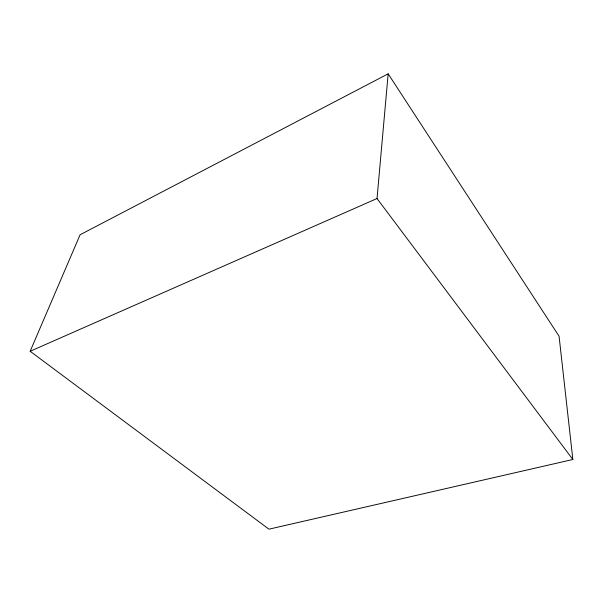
<?xml version="1.0" encoding="UTF-8"?>
<svg xmlns="http://www.w3.org/2000/svg" width="603" height="603" viewBox="0 0 603 603"><rect width="100%" height="100%" fill="white"/><g stroke="black" fill="none" stroke-linecap="round" stroke-linejoin="round"><path stroke-width="0.9" d="M572.85 459.494L377.033 198.523L388.166 73.83L80.086 234.771L30.15 351.278L268.938 529.17L572.85 459.494L559.079 336.255L388.166 73.83M30.15 351.278L377.033 198.523"/></g></svg>
